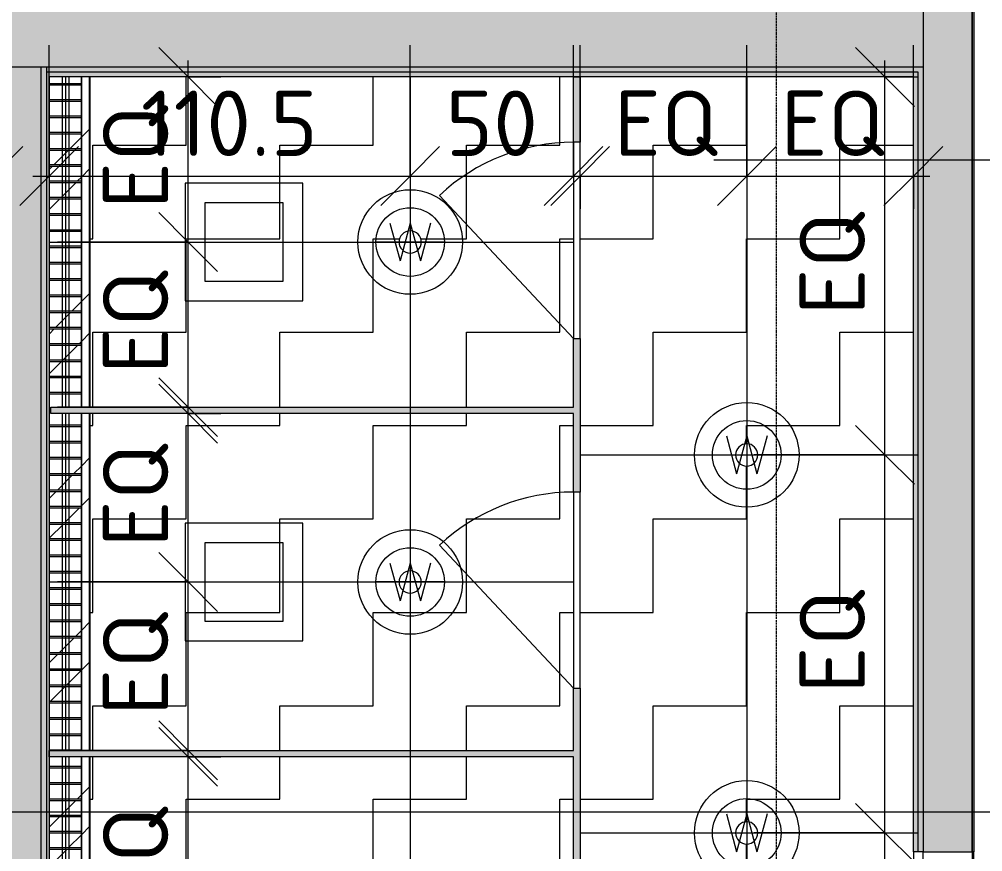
# Model space of a CAD drawing. Header units: centimetres. Extents: x -391356 to -382095, y -768 to 204275.
# Drawn here: x -388042.4 to -387747.6, y 202180.7 to 202435.3 of the extents above; entities that cross this region are included whole.
import ezdxf

# ---------------------------------------------------------------- set-up
doc = ezdxf.new("R2010")
doc.units = ezdxf.units.CM
doc.linetypes.add('虛線圓點 3_16_', pattern=[0.79375, 0.47625, -0.15875, 0, -0.15875])
doc.linetypes.add('隱藏 1_16_', pattern=[0.238125, 0.15875, -0.079375])
for name, color, linetype, lineweight in [('共用邊緣', 7, 'Continuous', 5), ('天花板', 7, 'Continuous', 5), ('尺寸', 7, 'Continuous', 5), ('尺寸-100', 7, 'Continuous', 5), ('房間標籤', 7, 'Continuous', 5), ('柱線-1', 7, '虛線圓點 3_16_', 5), ('燈具', 7, 'Continuous', 5), ('牆', 7, 'Continuous', 5), ('空調風口', 7, 'Continuous', 5), ('窗', 7, 'Continuous', 5), ('線', 7, 'Continuous', 5), ('線-1', 7, '隱藏 1_16_', 5), ('表面樣式', 7, 'Continuous', 5)]:
    doc.layers.add(name, color=color, linetype=linetype, lineweight=lineweight)
for name, color, linetype, lineweight, true_color in [('塗層 2 _5_-1', 7, 'Continuous', 5, 0xaaaaaa), ('平面圖打開方向-1', 7, 'Continuous', 5, 0xeaeaea), ('牆-1', 7, 'Continuous', 5, 0xe4e4e4), ('結構 _1_-1', 7, 'Continuous', 9, 0xaaaaaa), ('襯底_2_-1', 7, 'Continuous', 5, 0xaaaaaa), ('門-3', 7, 'Continuous', 5, 0xeaeaea)]:
    doc.layers.add(name, color=color, linetype=linetype, lineweight=lineweight, true_color=true_color)
doc.styles.add('ISOCPEUR_4', font='isocpeur.ttf', dxfattribs={"height": 20})
doc.dimstyles.new('一般標註_小_', dxfattribs={"dimscale": 30.48, "dimtxt": 19.919624, "dimasz": 0.590551, "dimexe": 0.328084, "dimexo": 0.0625, "dimgap": 0, "dimtad": 1, "dimdec": 1, "dimrnd": 0.1, "dimdsep": 46, "dimtxsty": 'ISOCPEUR_4', "dimblk1": 'OBLIQUE', "dimblk2": 'OBLIQUE', "dimsah": 1, "dimcen": 0.09, "dimdle": 0.164042, "dimazin": 0, "dimtfac": 1, "dimtdec": 4, "dimtix": 1, "dimtmove": 0, "dimatfit": 3, "dimfxl": 1.312336, "dimfxlon": 1, "dimtvp": 1, "dimtolj": 1, "dimtzin": 0, "dimarcsym": 2})
pattern_1 = [(225, (202186.663, -388035.807), (25.144717, -25.144717), []), (225, (202148.563, -388035.807), (25.144717, -25.144717), [])]

# ---------------------------------------------------------------- blocks, each defined once
blk = doc.blocks.new('AC_格柵出風口_廁所 - 格柵燈槽-2843283-一層天花平面圖')
at = {"layer": '空調風口'}
h = blk.add_hatch(dxfattribs=at)
h.set_pattern_fill('FP_4', color=256, style=0, pattern_type=2)
h.set_pattern_definition(pattern_1)
h.paths.add_polyline_path([(231.5, -2.6), (231.5, -12.4), (229.03, -12.4), (229.03, -2.6), (231.4, -2.6)])
h.paths.add_polyline_path([(228.53, -2.6), (228.53, -12.4), (224.05, -12.4), (224.05, -2.6)])
h.paths.add_polyline_path([(223.55, -2.6), (223.55, -12.4), (219.08, -12.4), (219.08, -2.6)])
h.paths.add_polyline_path([(218.58, -2.96), (218.58, -12.4), (214.11, -12.4), (214.11, -2.6), (218.58, -2.6)])
h.paths.add_polyline_path([(213.61, -12.4), (209.13, -12.4), (209.13, -2.6), (213.61, -2.6), (213.61, -2.96)])
h.paths.add_polyline_path([(208.63, -12.4), (204.16, -12.4), (204.16, -2.6), (208.63, -2.6), (208.63, -2.96)])
h.paths.add_polyline_path([(203.66, -2.6), (203.66, -12.4), (199.19, -12.4), (199.19, -2.6)])
h.paths.add_polyline_path([(198.69, -2.6), (198.69, -12.4), (194.21, -12.4), (194.21, -2.6), (194.72, -2.6)])
h.paths.add_polyline_path([(193.71, -2.6), (193.71, -12.4), (189.24, -12.4), (189.24, -2.6)])
h.paths.add_polyline_path([(188.74, -2.6), (188.74, -12.4), (184.27, -12.4), (184.27, -2.6)])
h.paths.add_polyline_path([(183.77, -2.6), (183.77, -12.4), (179.29, -12.4), (179.29, -2.6)])
h.paths.add_polyline_path([(178.79, -12.4), (174.32, -12.4), (174.32, -2.6), (178.79, -2.6)])
h.paths.add_polyline_path([(173.82, -12.4), (169.35, -12.4), (169.35, -2.6), (173.82, -2.6)])
h.paths.add_polyline_path([(168.85, -12.4), (164.37, -12.4), (164.37, -2.6), (168.85, -2.6)])
h.paths.add_polyline_path([(163.87, -2.6), (163.87, -12.4), (159.4, -12.4), (159.4, -2.6)])
h.paths.add_polyline_path([(158.9, -12.4), (154.43, -12.4), (154.43, -2.6), (158.9, -2.6), (158.9, -10.15)])
h.paths.add_polyline_path([(153.93, -7.58), (153.93, -12.4), (149.45, -12.4), (149.45, -2.6), (153.93, -2.6)])
h.paths.add_polyline_path([(148.95, -12.4), (144.48, -12.4), (144.48, -2.6), (148.95, -2.6), (148.95, -5.01)])
h.paths.add_polyline_path([(143.98, -12.4), (139.51, -12.4), (139.51, -2.6), (143.98, -2.6), (143.98, -2.96)])
h.paths.add_polyline_path([(139.01, -2.6), (139.01, -12.4), (134.53, -12.4), (134.53, -2.6), (138, -2.6)])
h.paths.add_polyline_path([(134.03, -2.96), (134.03, -12.4), (129.56, -12.4), (129.56, -2.6), (134.03, -2.6)])
h.paths.add_polyline_path([(129.06, -2.6), (129.06, -12.4), (124.59, -12.4), (124.59, -2.6), (124.71, -2.6)])
h.paths.add_polyline_path([(124.09, -2.96), (124.09, -12.4), (119.61, -12.4), (119.7, -2.6), (124.09, -2.6)])
h.paths.add_polyline_path([(119.11, -2.6), (119.11, -12.4), (114.64, -12.4), (114.64, -2.6), (116, -2.6)])
h.paths.add_polyline_path([(114.14, -2.96), (114.14, -12.4), (109.66, -12.4), (109.66, -2.6), (114.14, -2.6)])
h.paths.add_polyline_path([(109.16, -2.96), (109.16, -12.4), (106, -12.4), (106, -2.6), (109.16, -2.6)])
h.paths.add_polyline_path([(104, -11.01), (104, -12.4), (99.72, -12.4), (99.72, -2.6), (104, -2.6), (104, -2.96)])
h.paths.add_polyline_path([(99.22, -12.4), (94.74, -12.4), (94.74, -2.6), (99.22, -2.6), (99.22, -2.96)])
h.paths.add_polyline_path([(94.24, -2.96), (94.24, -12.4), (89.77, -12.4), (89.77, -2.6), (94.24, -2.6)])
h.paths.add_polyline_path([(89.27, -12.4), (84.8, -12.4), (84.8, -2.6), (89.27, -2.6), (89.27, -2.96)])
h.paths.add_polyline_path([(84.3, -2.96), (84.3, -12.4), (79.82, -12.4), (79.82, -2.6), (84.3, -2.6)])
h.paths.add_polyline_path([(79.32, -2.96), (79.32, -12.4), (74.85, -12.4), (74.85, -2.6), (79.32, -2.6)])
h.paths.add_polyline_path([(74.35, -2.6), (74.35, -12.4), (69.88, -12.4), (69.88, -2.6)])
h.paths.add_polyline_path([(69.38, -2.6), (69.38, -12.4), (64.9, -12.4), (64.9, -2.6)])
h.paths.add_polyline_path([(64.4, -2.96), (64.4, -12.4), (59.93, -12.4), (59.93, -2.6), (64.4, -2.6)])
h.paths.add_polyline_path([(59.43, -2.6), (59.43, -12.4), (54.96, -12.4), (54.96, -2.6)])
h.paths.add_polyline_path([(54.46, -2.6), (54.46, -12.4), (49.98, -12.4), (49.98, -2.6)])
h.paths.add_polyline_path([(49.48, -2.96), (49.48, -12.4), (45.01, -12.4), (45.01, -2.6), (49.48, -2.6)])
h.paths.add_polyline_path([(44.51, -2.6), (44.51, -12.4), (40.04, -12.4), (40.04, -2.6)])
h.paths.add_polyline_path([(39.54, -2.96), (39.54, -12.4), (35.06, -12.4), (35.06, -2.6), (39.54, -2.6)])
h.paths.add_polyline_path([(34.56, -2.96), (34.56, -12.4), (30.09, -12.4), (30.09, -2.6), (34.56, -2.6)])
h.paths.add_polyline_path([(29.59, -2.96), (29.59, -12.4), (25.12, -12.4), (25.12, -2.6), (29.59, -2.6)])
h.paths.add_polyline_path([(24.62, -2.6), (24.62, -12.4), (20.14, -12.4), (20.14, -2.6)])
h.paths.add_polyline_path([(19.64, -2.96), (19.64, -12.4), (15.17, -12.4), (15.17, -2.6), (19.64, -2.6)])
h.paths.add_polyline_path([(14.67, -12.4), (10.2, -12.4), (10.2, -2.6), (14.67, -2.6), (14.67, -2.96)])
h.paths.add_polyline_path([(9.7, -2.6), (9.7, -12.4), (5.22, -12.4), (5.22, -2.6), (8.02, -2.6)])
h.paths.add_polyline_path([(4.72, -2.96), (4.72, -12.4), (0.25, -12.4), (0.25, -2.6), (4.72, -2.6)])
h.paths.add_polyline_path([(-0.25, -12.4), (-4.72, -12.4), (-4.72, -2.6), (-0.25, -2.6), (-0.25, -2.96)])
h.paths.add_polyline_path([(-5.22, -2.6), (-5.22, -12.4), (-9.7, -12.4), (-9.7, -2.6)])
h.paths.add_polyline_path([(-10.2, -2.6), (-10.2, -12.4), (-14.67, -12.4), (-14.67, -2.6)])
h.paths.add_polyline_path([(-15.17, -12.4), (-19.64, -12.4), (-19.64, -2.6), (-15.17, -2.6), (-15.17, -2.96)])
h.paths.add_polyline_path([(-20.14, -2.6), (-20.14, -12.4), (-23, -12.4), (-23, -2.6)])
h.paths.add_polyline_path([(-25.12, -2.96), (-25.12, -12.4), (-29.59, -12.4), (-29.59, -2.6), (-25.12, -2.6)])
h.paths.add_polyline_path([(-30.09, -2.6), (-30.09, -12.4), (-34.56, -12.4), (-34.56, -2.6)])
h.paths.add_polyline_path([(-35.06, -2.6), (-35.06, -12.4), (-39.54, -12.4), (-39.54, -2.6), (-38.65, -2.6)])
h.paths.add_polyline_path([(-40.04, -2.6), (-40.04, -12.4), (-44.51, -12.4), (-44.51, -2.6)])
h.paths.add_polyline_path([(-45.01, -2.6), (-45.01, -12.4), (-49.48, -12.4), (-49.48, -2.6)])
h.paths.add_polyline_path([(-49.98, -2.6), (-49.98, -12.4), (-54.46, -12.4), (-54.46, -2.6)])
h.paths.add_polyline_path([(-54.96, -2.6), (-54.96, -12.4), (-59.43, -12.4), (-59.43, -2.6)])
h.paths.add_polyline_path([(-59.93, -2.96), (-59.93, -12.4), (-64.4, -12.4), (-64.4, -2.6), (-59.93, -2.6)])
h.paths.add_polyline_path([(-64.9, -2.6), (-64.9, -12.4), (-69.38, -12.4), (-69.38, -2.6)])
h.paths.add_polyline_path([(-69.88, -2.6), (-69.88, -12.4), (-74.35, -12.4), (-74.35, -2.6)])
h.paths.add_polyline_path([(-74.85, -8.98), (-74.85, -12.4), (-79.32, -12.4), (-79.32, -2.6), (-74.85, -2.6), (-74.85, -2.96)])
h.paths.add_polyline_path([(-79.82, -12.4), (-84.3, -12.4), (-84.3, -2.6), (-79.82, -2.6), (-79.82, -7.21)])
h.paths.add_polyline_path([(-84.8, -2.96), (-84.8, -12.4), (-89.27, -12.4), (-89.27, -2.6), (-84.8, -2.6)])
h.paths.add_polyline_path([(-89.77, -2.6), (-89.77, -12.4), (-94.24, -12.4), (-94.24, -2.6), (-92.72, -2.6)])
h.paths.add_polyline_path([(-94.74, -12.4), (-99.22, -12.4), (-99.22, -2.6), (-94.74, -2.6), (-94.74, -3)])
h.paths.add_polyline_path([(-99.72, -2.6), (-99.72, -12.4), (-104.19, -12.4), (-104.19, -2.6)])
h.paths.add_polyline_path([(-104.69, -2.96), (-104.69, -12.4), (-109.16, -12.4), (-109.16, -2.6), (-104.69, -2.6)])
h.paths.add_polyline_path([(-109.66, -2.6), (-109.66, -12.4), (-114.14, -12.4), (-114.14, -2.6)])
h.paths.add_polyline_path([(-114.64, -12.4), (-119.11, -12.4), (-119.11, -2.6), (-114.64, -2.6), (-114.64, -3)])
h.paths.add_polyline_path([(-119.61, -12.4), (-124.09, -12.4), (-124.09, -2.6), (-119.61, -2.6), (-119.61, -3)])
h.paths.add_polyline_path([(-124.59, -2.6), (-124.59, -12.4), (-128, -12.4), (-128, -3), (-129.06, -2.96), (-129.06, -2.6)])
h.paths.add_polyline_path([(-129.56, -3), (-130, -3), (-130, -12.4), (-134.03, -12.4), (-134.03, -2.6), (-129.56, -2.6), (-129.56, -2.96)])
h.paths.add_polyline_path([(-134.53, -2.6), (-134.53, -12.4), (-139.01, -12.4), (-139.01, -2.6)])
h.paths.add_polyline_path([(-139.51, -2.96), (-139.51, -12.4), (-143.98, -12.4), (-143.98, -2.6), (-139.51, -2.6)])
h.paths.add_polyline_path([(-144.48, -12.4), (-148.95, -12.4), (-148.95, -2.6), (-144.48, -2.6), (-144.48, -2.96)])
h.paths.add_polyline_path([(-149.45, -2.6), (-149.45, -12.4), (-153.93, -12.4), (-153.93, -2.6)])
h.paths.add_polyline_path([(-154.43, -2.6), (-154.43, -12.4), (-158.9, -12.4), (-158.9, -2.6), (-155.33, -2.6)])
h.paths.add_polyline_path([(-159.4, -2.6), (-159.4, -12.4), (-163.87, -12.4), (-163.87, -2.6)])
h.paths.add_polyline_path([(-164.37, -2.96), (-164.37, -12.4), (-168.85, -12.4), (-168.85, -2.6), (-164.37, -2.6)])
h.paths.add_polyline_path([(-169.35, -2.6), (-169.35, -12.4), (-173.82, -12.4), (-173.82, -2.6)])
h.paths.add_polyline_path([(-174.32, -12.4), (-178.79, -12.4), (-178.79, -2.6), (-174.32, -2.6), (-174.32, -2.96)])
h.paths.add_polyline_path([(-179.29, -2.6), (-179.29, -12.4), (-183.77, -12.4), (-183.77, -2.6)])
h.paths.add_polyline_path([(-184.27, -2.6), (-184.27, -12.4), (-188.74, -12.4), (-188.74, -2.6)])
h.paths.add_polyline_path([(-189.24, -2.96), (-189.24, -12.4), (-193.71, -12.4), (-193.71, -2.6), (-189.24, -2.6)])
h.paths.add_polyline_path([(-194.21, -2.96), (-194.21, -12.4), (-198.69, -12.4), (-198.69, -2.6), (-194.21, -2.6)])
h.paths.add_polyline_path([(-199.19, -2.96), (-199.19, -12.4), (-203.66, -12.4), (-203.66, -2.6), (-199.19, -2.6)])
h.paths.add_polyline_path([(-204.16, -12.4), (-208.63, -12.4), (-208.63, -2.6), (-204.16, -2.6), (-204.16, -10.15)])
h.paths.add_polyline_path([(-209.13, -12.4), (-213.61, -12.4), (-213.61, -2.6), (-209.13, -2.6), (-209.13, -8.46)])
h.paths.add_polyline_path([(-214.11, -12.4), (-218.58, -12.4), (-218.58, -2.6), (-214.11, -2.6), (-214.11, -6.77)])
h.paths.add_polyline_path([(-219.08, -12.4), (-223.55, -12.4), (-223.55, -2.6), (-219.08, -2.6), (-219.08, -5.08)])
h.paths.add_polyline_path([(-224.05, -2.96), (-224.05, -12.4), (-228.53, -12.4), (-228.53, -2.6), (-224.05, -2.6)])
h.paths.add_polyline_path([(-229.03, -2.96), (-229.03, -12.4), (-231, -12.4), (-231, -2.6), (-229.03, -2.6)])
h = blk.add_hatch(dxfattribs=at)
h.set_pattern_fill('FP_4', color=256, style=0, pattern_type=2)
h.set_pattern_definition(pattern_1)
h.paths.add_polyline_path([(231.5, -14.9), (106, -14.9), (106, -12.5), (231.5, -12.5)])
h.paths.add_polyline_path([(104, -12.5), (104, -14.9), (-23, -14.9), (-23, -12.5), (101.37, -12.5)])
h.paths.add_polyline_path([(-25, -14.9), (-128, -14.9), (-128, -12.5), (-25, -12.5)])
h.paths.add_polyline_path([(-130, -14.9), (-231, -14.9), (-231, -12.5), (-130, -12.5)])
for p, q in [((-25, -2.6), (-231, -2.6)), ((-229.03, -2.5), (-229.03, -12.5)), ((-228.53, -2.5), (-228.53, -12.5)), ((-224.05, -2.5), (-224.05, -12.5)), ((-223.55, -2.5), (-223.55, -12.5)), ((-219.08, -2.5), (-219.08, -12.5)), ((-218.58, -2.5), (-218.58, -12.5)), ((-214.11, -2.5), (-214.11, -12.5)), ((-213.61, -2.5), (-213.61, -12.5)), ((-209.13, -2.5), (-209.13, -12.5)), ((-208.63, -2.5), (-208.63, -12.5)), ((-204.16, -2.5), (-204.16, -12.5)), ((-203.66, -2.5), (-203.66, -12.5)), ((-199.19, -2.5), (-199.19, -12.5)), ((-198.69, -2.5), (-198.69, -12.5)), ((-194.21, -2.5), (-194.21, -12.5)), ((-193.71, -2.5), (-193.71, -12.5)), ((-189.24, -2.5), (-189.24, -12.5)), ((-188.74, -2.5), (-188.74, -12.5)), ((-184.27, -2.5), (-184.27, -12.5)), ((-183.77, -2.5), (-183.77, -12.5)), ((-179.29, -2.5), (-179.29, -12.5)), ((-178.79, -2.5), (-178.79, -12.5)), ((-174.32, -2.5), (-174.32, -12.5)), ((-173.82, -2.5), (-173.82, -12.5)), ((-169.35, -2.5), (-169.35, -12.5)), ((-168.85, -2.5), (-168.85, -12.5)), ((-164.37, -2.5), (-164.37, -12.5)), ((-163.87, -2.5), (-163.87, -12.5)), ((-159.4, -2.5), (-159.4, -12.5)), ((-158.9, -2.5), (-158.9, -12.5)), ((-154.43, -2.5), (-154.43, -12.5)), ((-153.93, -2.5), (-153.93, -12.5)), ((-149.45, -2.5), (-149.45, -12.5)), ((-148.95, -2.5), (-148.95, -12.5)), ((-144.48, -2.5), (-144.48, -12.5)), ((-143.98, -2.5), (-143.98, -12.5)), ((-139.51, -2.5), (-139.51, -12.5)), ((-139.01, -2.5), (-139.01, -12.5)), ((-134.53, -2.5), (-134.53, -12.5)), ((-134.03, -2.5), (-134.03, -12.5)), ((-129.56, -2.5), (-129.56, -2.96)), ((-129.06, -2.5), (-129.06, -2.96)), ((-124.59, -2.5), (-124.59, -12.5)), ((-124.09, -2.5), (-124.09, -12.5)), ((-119.61, -2.5), (-119.61, -12.5)), ((-119.11, -2.5), (-119.11, -12.5)), ((-114.64, -2.5), (-114.64, -12.5)), ((-114.14, -2.5), (-114.14, -12.5)), ((-109.66, -2.5), (-109.66, -12.5)), ((-109.16, -2.5), (-109.16, -12.5)), ((-104.69, -2.5), (-104.69, -12.5)), ((-104.19, -2.5), (-104.19, -12.5)), ((-99.72, -2.5), (-99.72, -12.5)), ((-99.22, -2.5), (-99.22, -12.5)), ((-94.74, -2.5), (-94.74, -12.5)), ((-94.24, -2.5), (-94.24, -12.5)), ((-89.77, -2.5), (-89.77, -12.5)), ((-89.27, -2.5), (-89.27, -12.5)), ((-84.8, -2.5), (-84.8, -12.5)), ((-84.3, -2.5), (-84.3, -12.5)), ((-79.82, -2.5), (-79.82, -12.5)), ((-79.32, -2.5), (-79.32, -12.5)), ((-74.85, -2.5), (-74.85, -12.5)), ((-74.35, -2.5), (-74.35, -12.5)), ((-69.88, -2.5), (-69.88, -12.5)), ((-69.38, -2.5), (-69.38, -12.5)), ((-64.9, -2.5), (-64.9, -12.5)), ((-64.4, -2.5), (-64.4, -12.5)), ((-59.93, -2.5), (-59.93, -12.5)), ((-59.43, -2.5), (-59.43, -12.5)), ((-54.96, -2.5), (-54.96, -12.5)), ((-54.46, -2.5), (-54.46, -12.5)), ((-49.98, -2.5), (-49.98, -12.5)), ((-49.48, -2.5), (-49.48, -12.5)), ((-45.01, -2.5), (-45.01, -12.5)), ((-44.51, -2.5), (-44.51, -12.5)), ((-40.04, -2.5), (-40.04, -12.5)), ((-39.54, -2.5), (-39.54, -12.5)), ((-35.06, -2.5), (-35.06, -12.5)), ((-34.56, -2.5), (-34.56, -12.5)), ((-30.09, -2.5), (-30.09, -12.5)), ((-29.59, -2.5), (-29.59, -12.5)), ((-25.12, -2.5), (-25.12, -12.5)), ((104, -2.6), (-23, -2.6)), ((-20.14, -2.5), (-20.14, -12.5)), ((-19.64, -2.5), (-19.64, -12.5)), ((-15.17, -2.5), (-15.17, -12.5)), ((-14.67, -2.5), (-14.67, -12.5)), ((-10.2, -2.5), (-10.2, -12.5)), ((-9.7, -2.5), (-9.7, -12.5)), ((-5.22, -2.5), (-5.22, -12.5)), ((-4.72, -2.5), (-4.72, -12.5)), ((-0.25, -2.5), (-0.25, -12.5)), ((0.25, -2.5), (0.25, -12.5)), ((4.72, -2.5), (4.72, -12.5)), ((5.22, -2.5), (5.22, -12.5)), ((-231, -6.5), (-130, -6.5)), ((-231, -7.5), (-130, -7.5)), ((-231, -7.5), (-130, -7.5)), ((-231, -8.5), (-130, -8.5)), ((-128, -6.5), (-25, -6.5)), ((-128, -7.5), (-25, -7.5)), ((-128, -7.5), (-25, -7.5)), ((-128, -8.5), (-25, -8.5)), ((-23, -6.5), (104, -6.5)), ((-23, -7.5), (104, -7.5)), ((-23, -7.5), (104, -7.5)), ((-23, -8.5), (104, -8.5)), ((-130, -12.4), (-231, -12.4)), ((-130, -12.5), (-231, -12.5)), ((-228.53, -12.5), (-229.03, -12.5)), ((-223.55, -12.5), (-224.05, -12.5)), ((-218.58, -12.5), (-219.08, -12.5)), ((-213.61, -12.5), (-214.11, -12.5)), ((-208.63, -12.5), (-209.13, -12.5)), ((-203.66, -12.5), (-204.16, -12.5)), ((-198.69, -12.5), (-199.19, -12.5)), ((-193.71, -12.5), (-194.21, -12.5)), ((-188.74, -12.5), (-189.24, -12.5)), ((-183.77, -12.5), (-184.27, -12.5)), ((-178.79, -12.5), (-179.29, -12.5)), ((-173.82, -12.5), (-174.32, -12.5)), ((-168.85, -12.5), (-169.35, -12.5)), ((-163.87, -12.5), (-164.37, -12.5)), ((-158.9, -12.5), (-159.4, -12.5)), ((-153.93, -12.5), (-154.43, -12.5)), ((-148.95, -12.5), (-149.45, -12.5)), ((-143.98, -12.5), (-144.48, -12.5)), ((-139.01, -12.5), (-139.51, -12.5)), ((-134.03, -12.5), (-134.53, -12.5)), ((-25, -12.4), (-128, -12.4)), ((-25, -12.5), (-128, -12.5)), ((-124.09, -12.5), (-124.59, -12.5)), ((-119.11, -12.5), (-119.61, -12.5)), ((-114.14, -12.5), (-114.64, -12.5)), ((-109.16, -12.5), (-109.66, -12.5)), ((-104.19, -12.5), (-104.69, -12.5)), ((-99.22, -12.5), (-99.72, -12.5)), ((-94.24, -12.5), (-94.74, -12.5)), ((-89.27, -12.5), (-89.77, -12.5)), ((-84.3, -12.5), (-84.8, -12.5)), ((-79.32, -12.5), (-79.82, -12.5)), ((-74.35, -12.5), (-74.85, -12.5)), ((-69.38, -12.5), (-69.88, -12.5)), ((-64.4, -12.5), (-64.9, -12.5)), ((-59.43, -12.5), (-59.93, -12.5)), ((-54.46, -12.5), (-54.96, -12.5)), ((-49.48, -12.5), (-49.98, -12.5)), ((-44.51, -12.5), (-45.01, -12.5)), ((-39.54, -12.5), (-40.04, -12.5)), ((-34.56, -12.5), (-35.06, -12.5)), ((-29.59, -12.5), (-30.09, -12.5)), ((-25, -12.5), (-25.12, -12.5)), ((104, -12.4), (-23, -12.4)), ((104, -12.5), (-23, -12.5)), ((-19.64, -12.5), (-20.14, -12.5)), ((-14.67, -12.5), (-15.17, -12.5)), ((-9.7, -12.5), (-10.2, -12.5)), ((-4.72, -12.5), (-5.22, -12.5)), ((0.25, -12.5), (-0.25, -12.5)), ((5.22, -12.5), (4.72, -12.5)), ((-130, -14.9), (-231, -14.9)), ((-231, -15), (-130, -15)), ((-25, -14.9), (-128, -14.9)), ((-128, -15), (-25, -15)), ((104, -14.9), (-23, -14.9)), ((-23, -15), (104, -15))]:
    blk.add_line(p, q, dxfattribs=at)
blk = doc.blocks.new('廁所-導擺門 - 60x 225 cm-1356377-一層天花平面圖')
at = {"layer": '平面圖打開方向-1'}
blk.add_arc((-40, 22), 60, 360, 43.1516, dxfattribs=at)
at = {"layer": '門-3'}
blk.add_line((3.77, 63.04), (-40, 22), dxfattribs=at)
blk = doc.blocks.new('L4 防潮圓形崁燈 - L4-2186256-一層天花平面圖')
at = {"layer": '燈具'}
for p, q in [((0, 10.5), (0, -10.5)), ((-6.21, 5.8), (-3.11, -5.8)), ((0, 5.8), (-3.11, -5.8)), ((0, 5.8), (3.11, -5.8)), ((6.21, 5.8), (3.11, -5.8)), ((-10.5, 0), (10.5, 0))]:
    blk.add_line(p, q, dxfattribs=at)
for radius in [16, 10.5]:
    blk.add_circle((0, 0), radius, dxfattribs=at)
blk = doc.blocks.new('通用窗_二段_ - 01_W1_H235xW90-3385275-一層天花平面圖')
at = {"layer": '窗'}
for p, q in [((-45, 7.5), (-40, 7.5)), ((-45, -7.5), (-45, 7.5)), ((-40, 7.5), (-40, 0)), ((40, 7.5), (-40, 7.5)), ((40, 7.5), (45, 7.5)), ((40, 0), (40, 7.5)), ((45, 7.5), (45, -7.5)), ((-40, -3), (-40, -7.5)), ((40, -7.5), (40, -3)), ((-40, -7.5), (-45, -7.5)), ((-40, -7.5), (40, -7.5)), ((45, -7.5), (40, -7.5))]:
    blk.add_line(p, q, dxfattribs=at)
blk = doc.blocks.new('L4 防潮圓形崁燈 - L4-4137914-一層天花平面圖')
at = {"layer": '燈具'}
for p, q in [((0, -10.5), (0, 10.5)), ((-6.21, -5.8), (-3.11, 5.8)), ((0, -5.8), (-3.11, 5.8)), ((0, -5.8), (3.11, 5.8)), ((6.21, -5.8), (3.11, 5.8)), ((-10.5, 0), (10.5, 0))]:
    blk.add_line(p, q, dxfattribs=at)
for radius in [16, 10.5]:
    blk.add_circle((0, 0), radius, dxfattribs=at)
blk = doc.blocks.new('DIMBLOCK104-一層天花平面圖')
at = {"layer": '尺寸-100'}
for p, q in [((-388160.81, 202387.35), (-388160.81, 202427.35)), ((-388050.31, 202387.35), (-388050.31, 202427.35)), ((-388160.81, 202387.35), (-388151.81, 202396.35)), ((-388050.31, 202387.35), (-388041.31, 202396.35)), ((-388160.81, 202387.35), (-388169.81, 202378.35)), ((-388160.81, 202387.35), (-388045.31, 202387.35)), ((-388160.81, 202387.35), (-388160.81, 202377.35)), ((-388050.31, 202387.35), (-388059.31, 202378.35)), ((-388050.31, 202387.35), (-388050.31, 202377.35))]:
    blk.add_line(p, q, dxfattribs=at)
at = {"layer": '尺寸-100', "color": 0, "insert": (-388132.75, 202413.48), "char_height": 20, "width": 65.2751, "attachment_point": 1, "line_spacing_factor": 1.149209, "style": 'ISOCPEUR_4'}
blk.add_mtext('110.5', dxfattribs=at)
blk = doc.blocks.new('_Oblique')
at = {"color": 0, "linetype": 'ByBlock', "lineweight": -2}
blk.add_line((-0.5, -0.5), (0.5, 0.5), dxfattribs=at)
blk = doc.blocks.new('DIMBLOCK105-一層天花平面圖')
at = {"layer": '尺寸-100'}
for p, q in [((-387990.73, 202367.16), (-387999.73, 202376.16)), ((-387990.73, 202367.16), (-388030.73, 202367.16)), ((-387990.73, 202311.66), (-387990.73, 202367.16)), ((-387990.73, 202367.16), (-387981.73, 202358.16)), ((-387990.73, 202367.16), (-387980.73, 202367.16)), ((-387990.73, 202316.66), (-387999.73, 202325.66)), ((-387990.73, 202316.66), (-388030.73, 202316.66)), ((-387990.73, 202316.66), (-387981.73, 202307.66)), ((-387990.73, 202316.66), (-387980.73, 202316.66))]:
    blk.add_line(p, q, dxfattribs=at)
at = {"layer": '尺寸-100', "color": 0, "insert": (-388016.86, 202326.78), "char_height": 20, "width": 36.315, "attachment_point": 1, "rotation": 90, "line_spacing_factor": 1.149209, "style": 'ISOCPEUR_4'}
blk.add_mtext('EQ', dxfattribs=at)
blk = doc.blocks.new('DIMBLOCK106-一層天花平面圖')
at = {"layer": '尺寸-100'}
for p, q in [((-387990.73, 202417.66), (-387999.73, 202426.66)), ((-387990.73, 202367.16), (-387990.73, 202422.66)), ((-387990.73, 202417.66), (-388030.73, 202417.66)), ((-387990.73, 202417.66), (-387981.73, 202408.66)), ((-387990.73, 202417.66), (-387980.73, 202417.66)), ((-387990.73, 202367.16), (-387999.73, 202376.16)), ((-387990.73, 202367.16), (-388030.73, 202367.16)), ((-387990.73, 202367.16), (-387981.73, 202358.16)), ((-387990.73, 202367.16), (-387980.73, 202367.16))]:
    blk.add_line(p, q, dxfattribs=at)
at = {"layer": '尺寸-100', "color": 0, "insert": (-388016.86, 202377.28), "char_height": 20, "width": 36.315, "attachment_point": 1, "rotation": 90, "line_spacing_factor": 1.149209, "style": 'ISOCPEUR_4'}
blk.add_mtext('EQ', dxfattribs=at)
blk = doc.blocks.new('DIMBLOCK107-一層天花平面圖')
at = {"layer": '尺寸-100'}
for p, q in [((-387990.73, 202263.16), (-387999.73, 202272.16)), ((-387990.73, 202263.16), (-388030.73, 202263.16)), ((-387990.73, 202206.66), (-387990.73, 202263.16)), ((-387990.73, 202263.16), (-387981.73, 202254.16)), ((-387990.73, 202263.16), (-387980.73, 202263.16)), ((-387990.73, 202211.66), (-387999.73, 202220.66)), ((-387990.73, 202211.66), (-388030.73, 202211.66)), ((-387990.73, 202211.66), (-387981.73, 202202.66)), ((-387990.73, 202211.66), (-387980.73, 202211.66))]:
    blk.add_line(p, q, dxfattribs=at)
at = {"layer": '尺寸-100', "color": 0, "insert": (-388016.86, 202222.28), "char_height": 20, "width": 36.315, "attachment_point": 1, "rotation": 90, "line_spacing_factor": 1.149209, "style": 'ISOCPEUR_4'}
blk.add_mtext('EQ', dxfattribs=at)
blk = doc.blocks.new('DIMBLOCK108-一層天花平面圖')
at = {"layer": '尺寸-100'}
for p, q in [((-387990.73, 202314.66), (-387999.73, 202323.66)), ((-387990.73, 202263.16), (-387990.73, 202319.66)), ((-387990.73, 202314.66), (-388030.73, 202314.66)), ((-387990.73, 202314.66), (-387981.73, 202305.66)), ((-387990.73, 202314.66), (-387980.73, 202314.66)), ((-387990.73, 202263.16), (-387999.73, 202272.16)), ((-387990.73, 202263.16), (-388030.73, 202263.16)), ((-387990.73, 202263.16), (-387981.73, 202254.16)), ((-387990.73, 202263.16), (-387980.73, 202263.16))]:
    blk.add_line(p, q, dxfattribs=at)
at = {"layer": '尺寸-100', "color": 0, "insert": (-388016.86, 202273.78), "char_height": 20, "width": 36.315, "attachment_point": 1, "rotation": 90, "line_spacing_factor": 1.149209, "style": 'ISOCPEUR_4'}
blk.add_mtext('EQ', dxfattribs=at)
blk = doc.blocks.new('DIMBLOCK110-一層天花平面圖')
at = {"layer": '尺寸-100'}
for p, q in [((-387990.73, 202209.66), (-387999.73, 202218.66)), ((-387990.73, 202146.16), (-387990.73, 202214.66)), ((-387990.73, 202209.66), (-388030.73, 202209.66)), ((-387990.73, 202209.66), (-387981.73, 202200.66)), ((-387990.73, 202209.66), (-387980.73, 202209.66)), ((-387990.73, 202146.16), (-387999.73, 202155.16)), ((-387990.73, 202146.16), (-388030.73, 202146.16)), ((-387990.73, 202146.16), (-387981.73, 202137.16)), ((-387990.73, 202146.16), (-387980.73, 202146.16))]:
    blk.add_line(p, q, dxfattribs=at)
at = {"layer": '尺寸-100', "color": 0, "insert": (-388016.86, 202162.78), "char_height": 20, "width": 36.315, "attachment_point": 1, "rotation": 90, "line_spacing_factor": 1.149209, "style": 'ISOCPEUR_4'}
blk.add_mtext('EQ', dxfattribs=at)
blk = doc.blocks.new('DIMBLOCK113-一層天花平面圖')
at = {"layer": '尺寸-100'}
for p, q in [((-388033.31, 202387.35), (-388033.31, 202427.35)), ((-387922.81, 202387.35), (-387922.81, 202427.35)), ((-388033.31, 202387.35), (-388024.31, 202396.35)), ((-387922.81, 202387.35), (-387913.81, 202396.35)), ((-388033.31, 202387.35), (-388042.31, 202378.35)), ((-388038.31, 202387.35), (-387922.81, 202387.35)), ((-388033.31, 202387.35), (-388033.31, 202377.35)), ((-387922.81, 202387.35), (-387931.81, 202378.35)), ((-387922.81, 202387.35), (-387922.81, 202377.35))]:
    blk.add_line(p, q, dxfattribs=at)
at = {"layer": '尺寸-100', "color": 0, "insert": (-388005.25, 202413.48), "char_height": 20, "width": 65.2751, "attachment_point": 1, "line_spacing_factor": 1.149209, "style": 'ISOCPEUR_4'}
blk.add_mtext('110.5', dxfattribs=at)
blk = doc.blocks.new('DIMBLOCK114-一層天花平面圖')
at = {"layer": '尺寸-100'}
for p, q in [((-387922.81, 202387.35), (-387922.81, 202427.35)), ((-387872.81, 202387.35), (-387872.81, 202427.35)), ((-387922.81, 202387.35), (-387913.81, 202396.35)), ((-387872.81, 202387.35), (-387863.81, 202396.35)), ((-387922.81, 202387.35), (-387931.81, 202378.35)), ((-387922.81, 202387.35), (-387867.81, 202387.35)), ((-387922.81, 202387.35), (-387922.81, 202377.35)), ((-387872.81, 202387.35), (-387881.81, 202378.35)), ((-387872.81, 202387.35), (-387872.81, 202377.35))]:
    blk.add_line(p, q, dxfattribs=at)
at = {"layer": '尺寸-100', "color": 0, "insert": (-387911.98, 202413.48), "char_height": 20, "width": 34.0166, "attachment_point": 1, "line_spacing_factor": 1.149209, "style": 'ISOCPEUR_4'}
blk.add_mtext('50', dxfattribs=at)
blk = doc.blocks.new('DIMBLOCK116-一層天花平面圖')
at = {"layer": '尺寸-100'}
for p, q in [((-387777.51, 202186.41), (-387786.51, 202195.41)), ((-387777.51, 202186.41), (-387817.51, 202186.41)), ((-387777.51, 202070.79), (-387777.51, 202186.41)), ((-387777.51, 202186.41), (-387768.51, 202177.41)), ((-387777.51, 202186.41), (-387767.51, 202186.41)), ((-387777.51, 202070.79), (-387786.51, 202079.79)), ((-387777.51, 202070.79), (-387817.51, 202070.79)), ((-387777.51, 202070.79), (-387768.51, 202061.79)), ((-387777.51, 202070.79), (-387767.51, 202070.79))]:
    blk.add_line(p, q, dxfattribs=at)
at = {"layer": '尺寸-100', "color": 0, "insert": (-387803.64, 202113.47), "char_height": 20, "width": 36.315, "attachment_point": 1, "rotation": 90, "line_spacing_factor": 1.149209, "style": 'ISOCPEUR_4'}
blk.add_mtext('EQ', dxfattribs=at)
blk = doc.blocks.new('DIMBLOCK117-一層天花平面圖')
at = {"layer": '尺寸-100'}
for p, q in [((-387777.51, 202302.04), (-387786.51, 202311.04)), ((-387777.51, 202302.04), (-387817.51, 202302.04)), ((-387777.51, 202186.41), (-387777.51, 202302.04)), ((-387777.51, 202302.04), (-387768.51, 202293.04)), ((-387777.51, 202302.04), (-387767.51, 202302.04)), ((-387777.51, 202186.41), (-387786.51, 202195.41)), ((-387777.51, 202186.41), (-387817.51, 202186.41)), ((-387777.51, 202186.41), (-387768.51, 202177.41)), ((-387777.51, 202186.41), (-387767.51, 202186.41))]:
    blk.add_line(p, q, dxfattribs=at)
at = {"layer": '尺寸-100', "color": 0, "insert": (-387803.64, 202229.09), "char_height": 20, "width": 36.315, "attachment_point": 1, "rotation": 90, "line_spacing_factor": 1.149209, "style": 'ISOCPEUR_4'}
blk.add_mtext('EQ', dxfattribs=at)
blk = doc.blocks.new('DIMBLOCK118-一層天花平面圖')
at = {"layer": '尺寸-100'}
for p, q in [((-387777.51, 202417.66), (-387786.51, 202426.66)), ((-387777.51, 202302.04), (-387777.51, 202422.66)), ((-387777.51, 202417.66), (-387817.51, 202417.66)), ((-387777.51, 202417.66), (-387768.51, 202408.66)), ((-387777.51, 202417.66), (-387767.51, 202417.66)), ((-387777.51, 202302.04), (-387786.51, 202311.04)), ((-387777.51, 202302.04), (-387817.51, 202302.04)), ((-387777.51, 202302.04), (-387768.51, 202293.04)), ((-387777.51, 202302.04), (-387767.51, 202302.04))]:
    blk.add_line(p, q, dxfattribs=at)
at = {"layer": '尺寸-100', "color": 0, "insert": (-387803.64, 202344.72), "char_height": 20, "width": 36.315, "attachment_point": 1, "rotation": 90, "line_spacing_factor": 1.149209, "style": 'ISOCPEUR_4'}
blk.add_mtext('EQ', dxfattribs=at)
blk = doc.blocks.new('DIMBLOCK119-一層天花平面圖')
at = {"layer": '尺寸-100'}
for p, q in [((-387870.81, 202387.35), (-387870.81, 202427.35)), ((-387819.81, 202387.35), (-387819.81, 202427.35)), ((-387870.81, 202387.35), (-387861.81, 202396.35)), ((-387819.81, 202387.35), (-387810.81, 202396.35)), ((-387870.81, 202387.35), (-387879.81, 202378.35)), ((-387875.81, 202387.35), (-387819.81, 202387.35)), ((-387870.81, 202387.35), (-387870.81, 202377.35)), ((-387819.81, 202387.35), (-387828.81, 202378.35)), ((-387819.81, 202387.35), (-387819.81, 202377.35))]:
    blk.add_line(p, q, dxfattribs=at)
at = {"layer": '尺寸-100', "color": 0, "insert": (-387860.44, 202413.48), "char_height": 20, "width": 36.315, "attachment_point": 1, "line_spacing_factor": 1.149209, "style": 'ISOCPEUR_4'}
blk.add_mtext('EQ', dxfattribs=at)
blk = doc.blocks.new('DIMBLOCK120-一層天花平面圖')
at = {"layer": '尺寸-100'}
for p, q in [((-387819.81, 202387.35), (-387819.81, 202427.35)), ((-387768.81, 202387.35), (-387768.81, 202427.35)), ((-387819.81, 202387.35), (-387810.81, 202396.35)), ((-387768.81, 202387.35), (-387759.81, 202396.35)), ((-387819.81, 202387.35), (-387828.81, 202378.35)), ((-387819.81, 202387.35), (-387763.81, 202387.35)), ((-387819.81, 202387.35), (-387819.81, 202377.35)), ((-387768.81, 202387.35), (-387777.81, 202378.35)), ((-387768.81, 202387.35), (-387768.81, 202377.35))]:
    blk.add_line(p, q, dxfattribs=at)
at = {"layer": '尺寸-100', "color": 0, "insert": (-387809.44, 202413.48), "char_height": 20, "width": 36.315, "attachment_point": 1, "line_spacing_factor": 1.149209, "style": 'ISOCPEUR_4'}
blk.add_mtext('EQ', dxfattribs=at)

msp = doc.modelspace()

# ---------------------------------------------------------------- hatches: boundary and pattern name
at = {"layer": '牆-1'}
h = msp.add_hatch(color=256, dxfattribs=at)
h.paths.add_polyline_path([(-387750.81, 200702.4), (-387750.31, 200702.41), (-387750.31, 200818.16), (-387750.81, 200818.16), (-387750.81, 200702.41)])
h.paths.add_polyline_path([(-387750.81, 201018.16), (-387750.31, 201018.16), (-387750.31, 201505.66), (-387750.81, 201505.66), (-387750.81, 201050.2)])
h.paths.add_polyline_path([(-387750.81, 201705.66), (-387750.31, 201705.66), (-387750.31, 201828.13), (-387750.81, 201828.13), (-387750.81, 201718.16)])
h.paths.add_polyline_path([(-387750.81, 201918.13), (-387750.31, 201918.13), (-387750.31, 202090.66), (-387750.81, 202090.66), (-387750.81, 202038.62)])
h.paths.add_polyline_path([(-387750.81, 202180.66), (-387750.31, 202180.66), (-387750.31, 203823.16), (-387750.81, 203823.16), (-387750.81, 202185.64)])
h = msp.add_hatch(color=256, dxfattribs=at)
h.paths.add_polyline_path([(-387750.81, 200718.16), (-387750.81, 200818.16), (-387765.81, 200818.16), (-387765.81, 200718.16), (-387758.31, 200718.16)])
h.paths.add_polyline_path([(-387765.81, 201018.16), (-387750.81, 201018.16), (-387750.81, 201505.66), (-387765.81, 201505.66), (-387765.81, 201105.16)])
h.paths.add_polyline_path([(-387765.81, 201705.66), (-387750.81, 201705.66), (-387750.81, 201828.13), (-387765.81, 201828.13), (-387765.81, 201718.16)])
h.paths.add_polyline_path([(-387764.26, 201918.13), (-387750.81, 201918.13), (-387750.81, 202090.66), (-387765.81, 202090.66), (-387765.81, 201918.13)])
h.paths.add_polyline_path([(-387765.81, 202180.66), (-387750.81, 202180.66), (-387750.81, 203808.16), (-387765.81, 203808.16), (-387765.81, 202225.31)])
for points in [[(-388400.81, 202420.66), (-387765.81, 202420.66), (-387765.81, 202440.66), (-388400.81, 202440.66)], [(-388047.76, 201952.66), (-388035.81, 201952.66), (-388035.81, 202420.66), (-388047.81, 202420.66), (-388047.81, 201952.66)], [(-388035.71, 201952.66), (-388034.11, 201952.69), (-388034.11, 202420.66), (-388035.81, 202420.66), (-388035.81, 201952.66)], [(-387766.13, 202419.16), (-387765.81, 202419.16), (-387765.81, 202420.66), (-388034.11, 202420.66), (-388034.11, 202419.16), (-387766.13, 202419.16)], [(-388034.11, 201954.36), (-388033.31, 201954.36), (-388033.31, 202419.16), (-388034.11, 202419.16), (-388034.11, 201968.61)], [(-387768.08, 202417.66), (-387767.31, 202417.66), (-387767.31, 202419.16), (-388033.31, 202419.16), (-388033.31, 202417.66), (-387768.14, 202417.66)], [(-387999.74, 202314.66), (-387872.81, 202314.66), (-387872.81, 202316.66), (-388032.81, 202316.66), (-388032.81, 202314.66), (-388003, 202314.66)], [(-387950.77, 202209.66), (-387872.81, 202209.66), (-387872.81, 202211.66), (-388033.31, 202211.66), (-388033.31, 202209.66), (-387964.02, 202209.66)]]:
    msp.add_hatch(color=256, dxfattribs=at).paths.add_polyline_path(points)
h = msp.add_hatch(color=256, dxfattribs=at)
h.paths.add_polyline_path([(-387872.81, 201955.16), (-387870.81, 201955.16), (-387870.81, 201985.41), (-387872.81, 201985.41)])
h.paths.add_polyline_path([(-387871.81, 202045.41), (-387870.81, 202045.41), (-387870.81, 202116.16), (-387872.81, 202116.16), (-387872.81, 202045.41), (-387872.07, 202045.41)])
h.paths.add_polyline_path([(-387871.81, 202176.16), (-387870.81, 202176.16), (-387870.81, 202230.66), (-387872.81, 202230.66), (-387872.81, 202176.16)])
h.paths.add_polyline_path([(-387872.81, 202290.66), (-387870.81, 202290.66), (-387870.81, 202337.66), (-387872.81, 202337.57), (-387872.81, 202299.09)])
h.paths.add_polyline_path([(-387871.81, 202397.66), (-387870.81, 202397.66), (-387870.81, 202417.66), (-387872.81, 202417.66), (-387872.81, 202397.66)])
h = msp.add_hatch(color=256, dxfattribs=at)
h.paths.add_polyline_path([(-387768.81, 201811.16), (-387767.31, 201811.19), (-387767.31, 201828.13), (-387768.81, 201828.13)])
h.paths.add_polyline_path([(-387768.81, 201918.13), (-387767.31, 201918.13), (-387767.31, 201938.96), (-387768.81, 201938.96), (-387768.81, 201921.94)])
h.paths.add_polyline_path([(-387767.43, 201940.66), (-387767.31, 201940.66), (-387767.31, 201952.66), (-387768.81, 201952.66), (-387768.81, 201940.66), (-387768.56, 201940.66)])
h.paths.add_polyline_path([(-387767.38, 201954.36), (-387767.31, 201954.36), (-387767.31, 202090.66), (-387768.81, 202090.66), (-387768.8, 201954.36)])
h.paths.add_polyline_path([(-387767.91, 202180.66), (-387767.31, 202180.66), (-387767.31, 202417.66), (-387768.81, 202417.66), (-387768.81, 202180.66)])
h = msp.add_hatch(color=256, dxfattribs=at)
h.paths.add_polyline_path([(-387765.81, 201809.66), (-387765.81, 201828.13), (-387767.31, 201828.13), (-387767.31, 201809.66), (-387767.13, 201809.66)])
h.paths.add_polyline_path([(-387767.31, 201918.13), (-387765.81, 201918.13), (-387765.81, 202090.66), (-387767.31, 202090.66), (-387767.31, 201921.94)])
h.paths.add_polyline_path([(-387767.31, 202180.66), (-387765.81, 202180.66), (-387765.85, 202419.16), (-387767.31, 202419.16), (-387767.31, 202225.31)])
at = {"layer": '表面樣式'}
h = msp.add_hatch(dxfattribs=at)
h.set_pattern_fill('FP_2', color=256, style=0, pattern_type=2)
h.set_pattern_definition([(0, (0, 0), (28.575, 28.575), [28.575, -28.575]), (90, (28.575, 0), (-28.575, 28.575), [28.575, -28.575])])
h.paths.add_polyline_path([(-388016.94, 201955.16), (-387872.81, 201955.16), (-387872.81, 202080.66), (-388020.81, 202080.66), (-388020.81, 201955.16), (-388017, 201955.16)])
h.paths.add_polyline_path([(-387769.03, 201955.16), (-387768.81, 201955.16), (-387768.81, 202417.66), (-387870.81, 202417.66), (-387870.81, 201955.16), (-387770.81, 201955.16)])
h.paths.add_polyline_path([(-387922.81, 202014.51), (-387923.69, 202014.63), (-387924.51, 202014.97), (-387925.21, 202015.51), (-387925.75, 202016.21), (-387926.09, 202017.03), (-387926.21, 202017.91), (-387925.98, 202019.07), (-387925.75, 202019.61), (-387925.21, 202020.32), (-387924.51, 202020.86), (-387923.69, 202021.2), (-387922.81, 202021.31), (-387921.93, 202021.2), (-387921.11, 202020.86), (-387920.4, 202020.32), (-387919.86, 202019.61), (-387919.52, 202018.79), (-387919.41, 202017.91), (-387919.52, 202017.03), (-387919.99, 202016.04), (-387920.4, 202015.51), (-387921.11, 202014.97), (-387921.93, 202014.63)])
h.paths.add_polyline_path([(-387819.81, 202067.39), (-387820.69, 202067.5), (-387821.51, 202067.84), (-387822.21, 202068.38), (-387822.75, 202069.09), (-387823.09, 202069.91), (-387823.21, 202070.79), (-387823.09, 202071.67), (-387822.75, 202072.49), (-387822.21, 202073.19), (-387821.51, 202073.73), (-387820.69, 202074.07), (-387819.81, 202074.19), (-387818.93, 202074.07), (-387818.11, 202073.73), (-387817.4, 202073.19), (-387816.86, 202072.49), (-387816.52, 202071.67), (-387816.41, 202070.79), (-387816.52, 202069.91), (-387816.86, 202069.09), (-387817.4, 202068.38), (-387818.11, 202067.84), (-387818.93, 202067.5)])
h.paths.add_polyline_path([(-387956.88, 202082.66), (-387872.81, 202082.66), (-387872.81, 202209.66), (-388020.81, 202209.66), (-388020.81, 202082.66), (-387957.25, 202082.66)])
h.paths.add_polyline_path([(-387922.81, 202142.76), (-387923.69, 202142.88), (-387924.51, 202143.22), (-387925.21, 202143.76), (-387925.75, 202144.46), (-387926.09, 202145.28), (-387926.21, 202146.16), (-387926.09, 202147.04), (-387925.75, 202147.86), (-387925.21, 202148.57), (-387924.51, 202149.11), (-387923.69, 202149.45), (-387922.81, 202149.56), (-387921.93, 202149.45), (-387921.11, 202149.11), (-387920.4, 202148.57), (-387919.86, 202147.86), (-387919.52, 202147.04), (-387919.41, 202146.16), (-387919.52, 202145.28), (-387919.86, 202144.46), (-387920.4, 202143.76), (-387921.11, 202143.22), (-387921.93, 202142.88)])
h.paths.add_polyline_path([(-387819.81, 202183.01), (-387820.69, 202183.13), (-387821.51, 202183.47), (-387822.21, 202184.01), (-387822.75, 202184.71), (-387823.09, 202185.53), (-387823.21, 202186.41), (-387823.09, 202187.29), (-387822.75, 202188.11), (-387822.21, 202188.82), (-387821.51, 202189.36), (-387820.69, 202189.7), (-387819.81, 202189.81), (-387818.93, 202189.7), (-387818.11, 202189.36), (-387817.4, 202188.82), (-387816.86, 202188.11), (-387816.52, 202187.29), (-387816.41, 202186.41), (-387816.52, 202185.53), (-387816.86, 202184.71), (-387817.4, 202184.01), (-387818.11, 202183.47), (-387818.93, 202183.13)])
h.paths.add_polyline_path([(-387925.75, 202211.66), (-387872.81, 202211.66), (-387872.81, 202314.66), (-388020.81, 202314.66), (-388020.81, 202211.66), (-387925.9, 202211.66)])
h.paths.add_polyline_path([(-387922.81, 202259.76), (-387923.69, 202259.88), (-387924.51, 202260.22), (-387925.21, 202260.76), (-387925.75, 202261.46), (-387926.09, 202262.28), (-387926.21, 202263.16), (-387926.09, 202264.04), (-387925.75, 202264.86), (-387925.21, 202265.57), (-387924.51, 202266.11), (-387923.69, 202266.45), (-387922.81, 202266.56), (-387921.93, 202266.45), (-387921.11, 202266.11), (-387920.4, 202265.57), (-387919.86, 202264.86), (-387919.52, 202264.04), (-387919.41, 202263.16), (-387919.52, 202262.28), (-387919.86, 202261.46), (-387920.4, 202260.76), (-387921.11, 202260.22), (-387921.93, 202259.88)])
h.paths.add_polyline_path([(-387819.81, 202298.64), (-387820.69, 202298.75), (-387821.51, 202299.09), (-387822.21, 202299.63), (-387822.75, 202300.34), (-387823.09, 202301.16), (-387823.21, 202302.04), (-387823.09, 202302.92), (-387822.75, 202303.74), (-387822.21, 202304.44), (-387821.51, 202304.98), (-387820.69, 202305.32), (-387819.81, 202305.44), (-387818.93, 202305.32), (-387818.11, 202304.98), (-387817.4, 202304.44), (-387816.86, 202303.74), (-387816.52, 202302.92), (-387816.41, 202302.04), (-387816.52, 202301.16), (-387816.86, 202300.34), (-387817.4, 202299.63), (-387818.11, 202299.09), (-387818.93, 202298.75)])
h.paths.add_polyline_path([(-387958.34, 202316.66), (-387872.81, 202316.66), (-387872.81, 202417.66), (-388020.81, 202417.66), (-388020.81, 202316.66), (-387958.61, 202316.66)])
h.paths.add_polyline_path([(-387922.81, 202363.76), (-387923.69, 202363.88), (-387924.51, 202364.22), (-387925.21, 202364.76), (-387925.75, 202365.46), (-387926.09, 202366.28), (-387926.21, 202367.16), (-387926.09, 202368.04), (-387925.75, 202368.86), (-387925.21, 202369.57), (-387924.51, 202370.11), (-387923.69, 202370.45), (-387922.81, 202370.56), (-387921.93, 202370.45), (-387921.11, 202370.11), (-387920.4, 202369.57), (-387919.86, 202368.86), (-387919.52, 202368.04), (-387919.41, 202367.16), (-387919.52, 202366.28), (-387919.86, 202365.46), (-387920.4, 202364.76), (-387921.11, 202364.22), (-387921.93, 202363.88)])

# ---------------------------------------------------------------- linework, layer by layer
at = {"layer": '共用邊緣'}
for p, q in [((-387765.81, 202440.66), (-387765.81, 202420.66)), ((-388034.11, 202420.66), (-388034.11, 201954.36)), ((-387767.31, 202419.16), (-388034.11, 202419.16)), ((-387767.31, 202180.66), (-387767.31, 202419.16))]:
    msp.add_line(p, q, dxfattribs=at)
at = {"layer": '塗層 2 _5_-1'}
for p, q in [((-387750.81, 202180.66), (-387750.81, 203823.16)), ((-387750.31, 203823.16), (-387750.31, 202180.66)), ((-388035.81, 202420.66), (-388035.81, 201952.66)), ((-388033.31, 202417.66), (-388033.31, 201955.16)), ((-387768.81, 202417.66), (-388033.31, 202417.66)), ((-387768.81, 202180.66), (-387768.81, 202417.66)), ((-387767.31, 202180.66), (-387768.81, 202180.66)), ((-387750.31, 202180.66), (-387750.81, 202180.66))]:
    msp.add_line(p, q, dxfattribs=at)
at = {"layer": '天花板'}
for p, q in [((-388020.81, 202316.66), (-388020.81, 202417.66)), ((-388020.81, 202211.66), (-388020.81, 202314.66)), ((-388020.81, 202082.66), (-388020.81, 202209.66))]:
    msp.add_line(p, q, dxfattribs=at)
for centre, start, end in [((-387922.81, 202367.16), 0, 180), ((-387922.81, 202367.16), 180, 0), ((-387819.81, 202302.04), 0, 180), ((-387819.81, 202302.04), 180, 0), ((-387922.81, 202263.16), 0, 180), ((-387922.81, 202263.16), 180, 0), ((-387819.81, 202186.41), 0, 180), ((-387819.81, 202186.41), 180, 0)]:
    msp.add_arc(centre, 3.4, start, end, dxfattribs=at)
at = {"layer": '房間標籤'}
for p, q in [((-387829.9, 202392.29), (-387676.06, 202392.29)), ((-388181.87, 202192.81), (-387676.06, 202192.81))]:
    msp.add_line(p, q, dxfattribs=at)
at = {"layer": '柱線-1'}
msp.add_line((-387810.81, 204074.73), (-387810.81, 200432.09), dxfattribs=at)
at = {"layer": '牆'}
for p, q in [((-387872.81, 202397.66), (-387872.81, 202337.66)), ((-387870.81, 202337.66), (-387870.81, 202397.66)), ((-387872.81, 202290.66), (-387872.81, 202230.66)), ((-387870.81, 202230.66), (-387870.81, 202290.66)), ((-387768.81, 202180.66), (-387768.81, 202090.66)), ((-387750.31, 202090.66), (-387750.31, 202180.66))]:
    msp.add_line(p, q, dxfattribs=at)
at = {"layer": '結構 _1_-1'}
for p, q in [((-387750.81, 203823.16), (-387750.81, 202180.66)), ((-387765.81, 202420.66), (-388400.81, 202420.66)), ((-387765.81, 202420.66), (-387765.81, 202180.66)), ((-387872.81, 202397.66), (-387872.81, 202417.66)), ((-387872.81, 202417.66), (-387870.81, 202417.66)), ((-387870.81, 202417.66), (-387870.81, 202397.66)), ((-387870.81, 202397.66), (-387872.81, 202397.66)), ((-387872.81, 202316.66), (-387872.81, 202337.66)), ((-387872.81, 202337.66), (-387870.81, 202337.66)), ((-387870.81, 202337.66), (-387870.81, 202290.66)), ((-388032.81, 202316.66), (-387872.81, 202316.66)), ((-388032.81, 202314.66), (-388032.81, 202316.66)), ((-387872.81, 202314.66), (-388032.81, 202314.66)), ((-387872.81, 202290.66), (-387872.81, 202314.66)), ((-387870.81, 202290.66), (-387872.81, 202290.66)), ((-387872.81, 202211.66), (-387872.81, 202230.66)), ((-387872.81, 202230.66), (-387870.81, 202230.66)), ((-387870.81, 202230.66), (-387870.81, 202176.16)), ((-388033.31, 202211.66), (-387872.81, 202211.66)), ((-388033.31, 202209.66), (-388033.31, 202211.66)), ((-387872.81, 202209.66), (-388033.31, 202209.66)), ((-387872.81, 202176.16), (-387872.81, 202209.66))]:
    msp.add_line(p, q, dxfattribs=at)
at = {"layer": '線'}
for p, q in [((-387955.65, 202385.16), (-387991.65, 202385.16)), ((-387991.65, 202385.16), (-387991.65, 202349.16)), ((-387955.65, 202349.16), (-387955.65, 202385.16)), ((-387961.65, 202379.16), (-387985.65, 202379.16)), ((-387985.65, 202379.16), (-387985.65, 202355.16)), ((-387961.65, 202355.16), (-387961.65, 202379.16)), ((-387985.65, 202355.16), (-387961.65, 202355.16)), ((-387991.65, 202349.16), (-387955.65, 202349.16)), ((-387955.65, 202281.16), (-387991.65, 202281.16)), ((-387991.65, 202281.16), (-387991.65, 202245.16)), ((-387955.65, 202245.16), (-387955.65, 202281.16)), ((-387961.65, 202275.16), (-387985.65, 202275.16)), ((-387985.65, 202275.16), (-387985.65, 202251.16)), ((-387961.65, 202251.16), (-387961.65, 202275.16)), ((-387985.65, 202251.16), (-387961.65, 202251.16)), ((-387991.65, 202245.16), (-387955.65, 202245.16))]:
    msp.add_line(p, q, dxfattribs=at)
at = {"layer": '線-1'}
for p, q in [((-387922.81, 202417.66), (-387922.81, 201955.16)), ((-387819.81, 202417.66), (-387819.81, 201955.16)), ((-388033.31, 202367.16), (-387872.81, 202367.16)), ((-387870.81, 202302.04), (-387768.81, 202302.04)), ((-388033.31, 202263.16), (-387872.81, 202263.16)), ((-387870.81, 202186.41), (-387768.81, 202186.41))]:
    msp.add_line(p, q, dxfattribs=at)
at = {"layer": '襯底_2_-1'}
msp.add_line((-387765.81, 202180.66), (-387767.31, 202180.66), dxfattribs=at)

# ---------------------------------------------------------------- block references
at = {"layer": '燈具', "rotation": 180}
for p in [(-387922.81, 202367.16), (-387922.81, 202263.16)]:
    msp.add_blockref('L4 防潮圓形崁燈 - L4-4137914-一層天花平面圖', p, dxfattribs=at)
at = {"layer": '燈具'}
for p in [(-387819.81, 202302.04), (-387819.81, 202186.41)]:
    msp.add_blockref('L4 防潮圓形崁燈 - L4-2186256-一層天花平面圖', p, dxfattribs=at)
at = {"layer": '空調風口', "extrusion": (0, 0, -1), "rotation": 269.9999999999779}
msp.add_blockref('AC_格柵出風口_廁所 - 格柵燈槽-2843283-一層天花平面圖', (388035.81, 202186.66), dxfattribs=at)
at = {"layer": '窗', "rotation": 269.9999999999999}
msp.add_blockref('通用窗_二段_ - 01_W1_H235xW90-3385275-一層天花平面圖', (-387758.31, 202135.66), dxfattribs=at)
at = {"layer": '門-3', "rotation": 90.00000000000026}
for p in [(-387850.81, 202377.66), (-387850.81, 202270.66)]:
    msp.add_blockref('廁所-導擺門 - 60x 225 cm-1356377-一層天花平面圖', p, dxfattribs=at)

# ---------------------------------------------------------------- dimensions: what is measured, and where the dimension line sits
at = {"layer": '尺寸'}
for base, p1, p2, override, picture, middle in [((-388050.31, 202387.35), (-388160.81, 202427.35), (-388050.31, 202427.35), {"dimpost": '<>', "dimfxl": 110.5}, 'DIMBLOCK104-一層天花平面圖', (-388105.56, 202397.35)), ((-387922.81, 202387.35), (-388033.31, 202427.35), (-387922.81, 202427.35), {"dimpost": '<>', "dimfxl": 110.5}, 'DIMBLOCK113-一層天花平面圖', (-387978.06, 202397.35)), ((-387872.81, 202387.35), (-387922.81, 202427.35), (-387872.81, 202427.35), {"dimpost": '<>', "dimfxl": 50}, 'DIMBLOCK114-一層天花平面圖', (-387897.81, 202397.35))]:
    dim = msp.add_linear_dim(base=base, p1=p1, p2=p2, dimstyle='一般標註_小_', override=override, dxfattribs=at)
    dim.commit()
    dim.dimension.update_dxf_attribs({"geometry": picture, "text_midpoint": middle})
for base, p1, p2, override, picture, middle in [((-387990.73, 202417.66), (-388030.73, 202367.16), (-388030.73, 202417.66), {"dimpost": '<>', "dimfxl": 50.5}, 'DIMBLOCK106-一層天花平面圖', (-388000.73, 202392.41)), ((-387777.51, 202417.66), (-387817.51, 202302.04), (-387817.51, 202417.66), {"dimpost": '<>', "dimfxl": 115.625}, 'DIMBLOCK118-一層天花平面圖', (-387787.51, 202359.85)), ((-387990.73, 202367.16), (-388030.73, 202316.66), (-388030.73, 202367.16), {"dimpost": '<>', "dimfxl": 50.5}, 'DIMBLOCK105-一層天花平面圖', (-388000.73, 202341.91)), ((-387990.73, 202314.66), (-388030.73, 202263.16), (-388030.73, 202314.66), {"dimpost": '<>', "dimfxl": 51.5}, 'DIMBLOCK108-一層天花平面圖', (-388000.73, 202288.91)), ((-387777.51, 202302.04), (-387817.51, 202186.41), (-387817.51, 202302.04), {"dimpost": '<>', "dimfxl": 115.625}, 'DIMBLOCK117-一層天花平面圖', (-387787.51, 202244.23)), ((-387990.73, 202263.16), (-388030.73, 202211.66), (-388030.73, 202263.16), {"dimpost": '<>', "dimfxl": 51.5}, 'DIMBLOCK107-一層天花平面圖', (-388000.73, 202237.41)), ((-387990.73, 202209.66), (-388030.73, 202146.16), (-388030.73, 202209.66), {"dimpost": '<>', "dimfxl": 63.5}, 'DIMBLOCK110-一層天花平面圖', (-388000.73, 202177.91)), ((-387777.51, 202186.41), (-387817.51, 202070.79), (-387817.51, 202186.41), {"dimpost": '<>', "dimfxl": 115.625}, 'DIMBLOCK116-一層天花平面圖', (-387787.51, 202128.6))]:
    dim = msp.add_linear_dim(base=base, p1=p1, p2=p2, angle=90, text='EQ', dimstyle='一般標註_小_', override=override, dxfattribs=at)
    dim.commit()
    dim.dimension.update_dxf_attribs({"geometry": picture, "text_midpoint": middle})
for base, p1, p2, picture, middle in [((-387819.81, 202387.35), (-387870.81, 202427.35), (-387819.81, 202427.35), 'DIMBLOCK119-一層天花平面圖', (-387845.31, 202397.35)), ((-387768.81, 202387.35), (-387819.81, 202427.35), (-387768.81, 202427.35), 'DIMBLOCK120-一層天花平面圖', (-387794.31, 202397.35))]:
    dim = msp.add_linear_dim(base=base, p1=p1, p2=p2, text='EQ', dimstyle='一般標註_小_', override={"dimpost": '<>', "dimfxl": 51}, dxfattribs=at)
    dim.commit()
    dim.dimension.update_dxf_attribs({"geometry": picture, "text_midpoint": middle})

doc.saveas('drawing.dxf')
